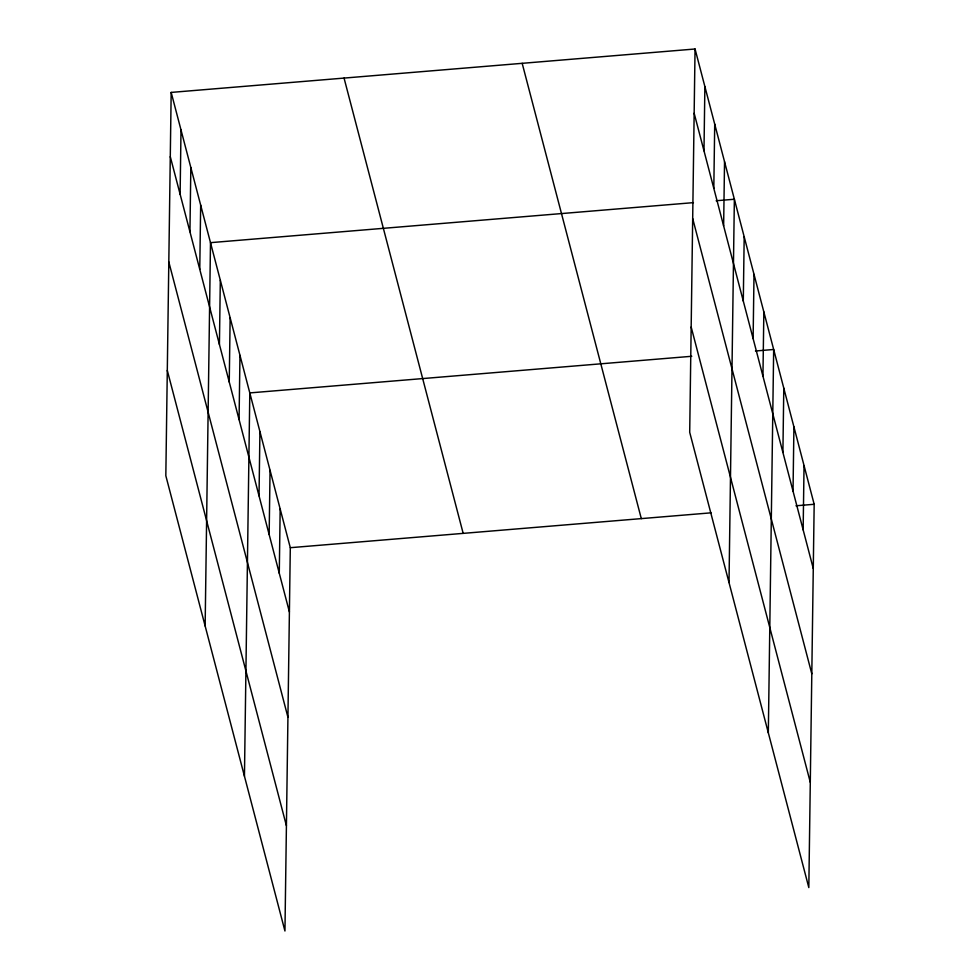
<?xml version="1.0" encoding="UTF-8"?>
<svg xmlns="http://www.w3.org/2000/svg" width="980" height="980" viewBox="0 0 980 980"><rect width="100%" height="100%" fill="white"/><g stroke="black" fill="none" stroke-linecap="round" stroke-linejoin="round"><path stroke-width="1.47" d="M171.182 92.414L165.828 475.716L284.947 931L290.3 547.698L171.182 92.414L695.053 49L814.172 504.284L808.819 887.586L689.7 432.303L695.053 49M180.112 194.224L181.006 129.972M189.936 231.782L190.831 167.531M199.761 269.341L200.667 205.102M205.139 625.963L210.492 242.66L693.423 202.639M219.422 344.47L220.316 280.219M229.246 382.029L230.141 317.777M239.071 419.587L239.965 355.336M244.449 776.209L249.802 392.907L691.782 356.279M259.026 495.843L259.921 431.604M269.157 534.541L270.051 470.302M279.276 573.251L280.17 509M703.983 150.81L704.877 86.558M713.808 188.368L714.714 124.117M723.632 225.927L724.539 161.688M729.01 582.549L734.363 199.246L716.16 200.753M743.293 301.056L744.188 236.805M753.118 338.615L754.012 274.363M762.942 376.173L763.849 311.922M768.32 732.795L773.673 349.493L755.47 350.999M782.898 452.429L783.792 388.19M793.028 491.139L793.923 426.888M803.147 529.837L804.041 465.586M290.3 547.698L711.051 512.834M795.968 505.79L814.172 504.284M694.159 113.251L813.278 568.535M692.689 218.54L811.808 673.823M691.17 327.014L810.289 782.297M522.181 63.333L641.3 518.616M344.054 78.082L463.173 533.377M170.287 156.665L289.406 611.949M168.817 261.954L287.936 717.238M167.298 370.428L286.417 825.711"/></g></svg>
